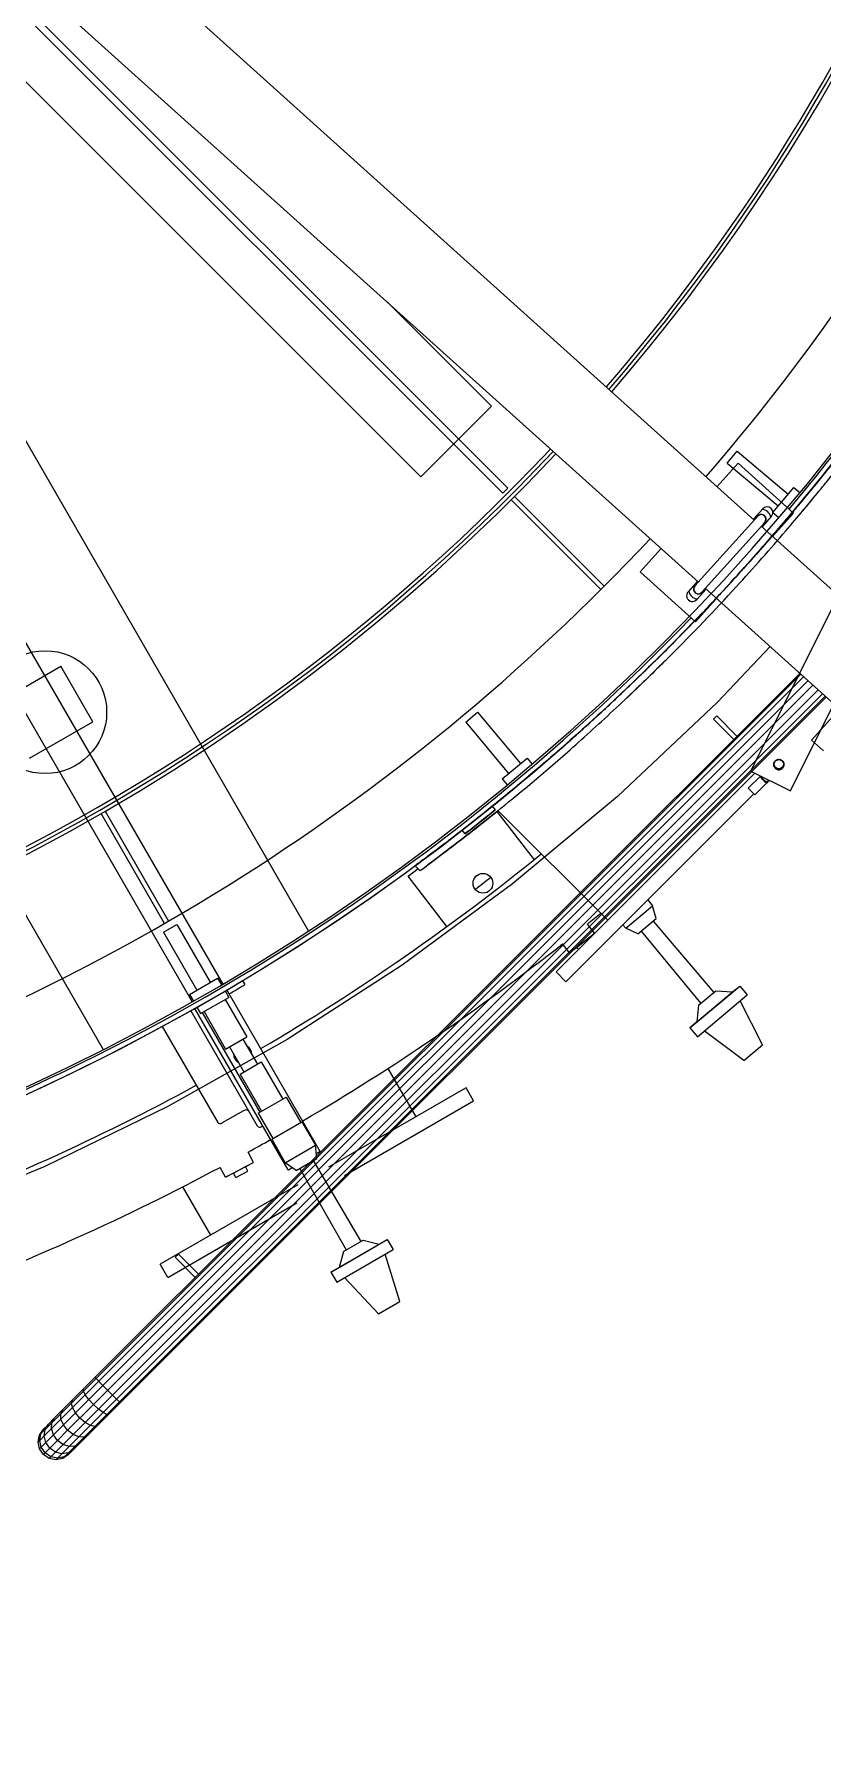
# Model space of a CAD drawing. Header units: metres. Extents: x 0 to 63075, y 0 to 44550.
# Drawn here: x 58560.5 to 58722.5, y 38477.8 to 38827.2 of the extents above; entities that cross this region are included whole.
import ezdxf

# ---------------------------------------------------------------- set-up
doc = ezdxf.new("R2010")
doc.units = ezdxf.units.M
doc.header["$LTSCALE"] = 75
for name, color, linetype in [('GSB', 7, 'Continuous'), ('ML6', 1, 'Continuous'), ('SDM', 7, 'Continuous'), ('SL1', 8, 'Continuous')]:
    doc.layers.add(name, color=color, linetype=linetype)
doc.styles.add('ROMANS', font='ROMANS.SHX')
doc.dimstyles.new('75___1-75', dxfattribs={"dimscale": 75, "dimtxt": 2.5, "dimasz": 2, "dimexe": 1.5, "dimexo": 1, "dimgap": 0.5, "dimtad": 1, "dimdec": 0, "dimzin": 12, "dimtxsty": 'ROMANS', "dimcen": 0, "dimclrd": 256, "dimclre": 256, "dimclrt": 3, "dimazin": 3, "dimtfac": 1, "dimtdec": 0, "dimtmove": 0, "dimatfit": 0, "dimfxl": 1, "dimlwd": -1, "dimlwe": -1, "dimarcsym": 0})

# ---------------------------------------------------------------- blocks, each defined once
blk = doc.blocks.new('A$C6bae614f')
at = {"layer": 'SL1'}
for p, q in [((402908.3, 34695.8), (405112.9, 32710.6)), ((405036.4, 32625.7), (402831.8, 34610.8)), ((404656.9, 32769.9), (403028.4, 34398.5)), ((403041, 34405.6), (404386.1, 32075.6)), ((402999.1, 34381.4), (404344.3, 32051.4)), ((403241.2, 34334.2), (404503.3, 32148.2)), ((402960.8, 34172.3), (404222.8, 31986.3)), ((404769.1, 32747.4), (403575, 33941.6)), ((403710.2, 33819.9), (404775.9, 32754.2)), ((404611.8, 33008), (404753.4, 32866.4)), ((404753.4, 32866.4), (404656.9, 32769.9)), ((405061.9, 32756.6), (405090.6, 32788.4)), ((405075.6, 32788.6), (405089.3, 32804.9)), ((405075.6, 32788.6), (405145.6, 32729.9)), ((405089.3, 32804.9), (405159.3, 32746.2)), ((405090.6, 32788.4), (405166.4, 32720.2)), ((405203.3, 32767.6), (405203.3, 32767.5)), ((405203.3, 32767.5), (405203.3, 32767.5)), ((404775.9, 32754.2), (404769.1, 32747.4)), ((404903.2, 32615.6), (404780.5, 32738.3)), ((404785, 32742.8), (404907.7, 32620.1)), ((405108.3, 32367.1), (405294.9, 32742.3)), ((405138.1, 32721), (405166.7, 32755.1)), ((405166.7, 32755.1), (405175.1, 32748.1)), ((405197.2, 32760.1), (405195.3, 32757.7)), ((405031.6, 32620.4), (405117.7, 32715.9)), ((405124.5, 32726), (405111.7, 32711.7)), ((405123.6, 32701), (405136.4, 32715.3)), ((405166.4, 32720.2), (405137.7, 32688.3)), ((405138.1, 32721), (405146.5, 32714)), ((405162.3, 32340.2), (405348.9, 32715.4)), ((405127.1, 32707.4), (405041.1, 32611.9)), ((405122.3, 32702.1), (405298.7, 32543.3)), ((405156.1, 32710.6), (405153.7, 32707.8)), ((404956.7, 32639.8), (404985.4, 32671.6)), ((405032.5, 32571.5), (404956.7, 32639.8)), ((405035.2, 32626.8), (405022.4, 32612.6)), ((405061.2, 32603.4), (405032.5, 32571.5)), ((405034.3, 32601.9), (405047.1, 32616.1)), ((405045.9, 32617.2), (405222.3, 32458.4)), ((405190.9, 32409.6), (405343.9, 32579.5)), ((405134.4, 32537.5), (405062.3, 32460.9)), ((404078.3, 32460.5), (404164.9, 32510.5)), ((404208.5, 32434.8), (404164.9, 32510.5)), ((404137.8, 31442.5), (405186.2, 32490.8)), ((404141.9, 31457.8), (405180.3, 32496.1)), ((404143.2, 31466.6), (405176.4, 32499.7)), ((404156.3, 31482.3), (405175, 32500.9)), ((404228.8, 31520.3), (405193.1, 32484.6)), ((405200.1, 32478.3), (404151, 31429.2)), ((404160.2, 31427.3), (405206, 32473)), ((405209.9, 32469.5), (404167.5, 31427.1)), ((404177.2, 31434.1), (405211.3, 32468.2)), ((405062.3, 32460.9), (404926, 32332.6)), ((404718.3, 32433.9), (404734.6, 32447.6)), ((404734.6, 32447.6), (404793.3, 32377.7)), ((405061.5, 32442.7), (405057, 32438.2)), ((405057, 32438.2), (405084.7, 32410.6)), ((405089.2, 32415.1), (405061.5, 32442.7)), ((404121.9, 32384.8), (404208.5, 32434.8)), ((404718.3, 32433.9), (404777, 32364)), ((405207.5, 32394.7), (405190.9, 32409.6)), ((404768.1, 32356.5), (404802.2, 32385.1)), ((404802.2, 32385.1), (404809.2, 32376.8)), ((404812.6, 32367.1), (404815.5, 32369.6)), ((405108.3, 32367.1), (405162.3, 32340.2)), ((405142, 32372.2), (405141.2, 32371.4)), ((405142, 32372.2), (405145, 32369.2)), ((405151.1, 32381.3), (405150.9, 32381)), ((405152.7, 32379.1), (405150.9, 32381)), ((404768.1, 32356.5), (404775.2, 32348.2)), ((404841.8, 32092.5), (405113.7, 32364.4)), ((405104.7, 32343.7), (405120.8, 32359.8)), ((405104.7, 32343.7), (405113.6, 32334.9)), ((405113.6, 32334.9), (405129.6, 32350.9)), ((405120.8, 32359.8), (405121.5, 32360.5)), ((405124.8, 32355), (405125.3, 32355.4)), ((405132.8, 32354.1), (405129.6, 32350.9)), ((405132.8, 32354.1), (405133.3, 32354.6)), ((404754.6, 32319.1), (404758.6, 32314.1)), ((404755.7, 32320), (404755.7, 32320)), ((404755.7, 32320), (404755.7, 32320)), ((404763.1, 32326), (404763.1, 32326)), ((404926, 32332.6), (404782.2, 32212.8)), ((404855.2, 32079), (405112.3, 32336.1)), ((404306.5, 32158.8), (404219.7, 32309.1)), ((404225.2, 32312.3), (404312, 32162)), ((404761, 32312), (404811.7, 32245.9)), ((404912.5, 32163.2), (404762.4, 32313.2)), ((404717.4, 32281.5), (404713.5, 32286.5)), ((404639.8, 32223.6), (404653.1, 32233.8)), ((404649.1, 32237.7), (404655.9, 32230.9)), ((404782.2, 32212.8), (404631.4, 32101.8)), ((404692.7, 32154.6), (404639.8, 32223.6)), ((404937.3, 32152.4), (404973.9, 32183.1)), ((404967.2, 32191), (404973.9, 32183.1)), ((404978.8, 32165.5), (404973.9, 32183.1)), ((404304.9, 32146.7), (404323.3, 32157.4)), ((404323.3, 32157.4), (404369, 32078.3)), ((404894.6, 32145.3), (404884.8, 32158)), ((404933.3, 32157.1), (404937.3, 32152.4)), ((404953.8, 32144.5), (404978.8, 32165.5)), ((404974.4, 32161.9), (405057.5, 32064.3)), ((404304.9, 32146.7), (404350.5, 32067.6)), ((404860.1, 32118.5), (404894.6, 32145.3)), ((404869.8, 32126.1), (404884.9, 32137.7)), ((404884.9, 32137.7), (404894.6, 32145.3)), ((404885.8, 32136.5), (404884.9, 32137.7)), ((404953.8, 32144.5), (404937.3, 32152.4)), ((404958.1, 32148.1), (405039.8, 32049.4)), ((404860.1, 32118.5), (404850.5, 32130.7)), ((404869.8, 32126.1), (404860.1, 32118.5)), ((404872.3, 32123), (404869.8, 32126.1)), ((404631.4, 32101.8), (404474.2, 32000.2)), ((404841.8, 32092.5), (404855.2, 32079)), ((404340.5, 32061.8), (404379, 32084.1)), ((404379, 32084.1), (404384.5, 32074.6)), ((404389.2, 32066.4), (404394.3, 32057.6)), ((404519.5, 31847), (404391.9, 32068)), ((404413.1, 32080.5), (404416.2, 32075.2)), ((405024.8, 32016), (405092.9, 32073.2)), ((405034.5, 32024.2), (405083.2, 32065.1)), ((405036.7, 32046.8), (405060.5, 32066.8)), ((405060.5, 32066.8), (405083.2, 32065.1)), ((405083.2, 32065.1), (405092.9, 32073.2)), ((405092.9, 32073.2), (405103.1, 32061.1)), ((404340.5, 32061.8), (404345.9, 32052.4)), ((404433.6, 31881.4), (404342.4, 32039.5)), ((404475.5, 31821.6), (404347.9, 32042.6)), ((404350.7, 32044.1), (404355.7, 32035.4)), ((404355.7, 32035.4), (404394.3, 32057.6)), ((404389.5, 32054.9), (404419, 32003.7)), ((405036.7, 32046.8), (405034.5, 32024.2)), ((405035, 32003.9), (405103.1, 32061.1)), ((405124.3, 31992.8), (405093.6, 32053.1)), ((404303.5, 32017.9), (404379.4, 31886.4)), ((404437.2, 31900.7), (404358.5, 32037)), ((404360.5, 32038.2), (404390.1, 31987)), ((405034.5, 32024.2), (405024.8, 32016)), ((404474.2, 32000.2), (404311.2, 31908.2)), ((404390.1, 31987), (404419, 32003.7)), ((404413.7, 32000.6), (404433.6, 31966.3)), ((405024.8, 32016), (405035, 32003.9)), ((405098.6, 31971.2), (405044.5, 32011.9)), ((404222.8, 31986.3), (404222.8, 31986.3)), ((404395.3, 31990), (404415.1, 31955.7)), ((404401.8, 31977), (404402.2, 31978.2)), ((404404, 31974.8), (404401.8, 31977)), ((404404.3, 31974.4), (404404, 31974.8)), ((404422.5, 31985.5), (404422.8, 31985.2)), ((404422.8, 31985.2), (404425, 31983)), ((404425, 31983), (404424.7, 31981.8)), ((405098.6, 31971.2), (405124.3, 31992.8)), ((404409.9, 31952.6), (404438.8, 31969.3)), ((404409.9, 31952.6), (404439.2, 31901.9)), ((404438.8, 31969.3), (404468.1, 31918.6)), ((404611.7, 31960.3), (404649.9, 31894.2)), ((404711.5, 31929.7), (404530.6, 31825.3)), ((404718.7, 31933.9), (404711.5, 31929.7)), ((404729, 31916), (404718.7, 31933.9)), ((404311.2, 31908.2), (404142.8, 31826.3)), ((404414.5, 31902.6), (404385.5, 31885.9)), ((404434.6, 31899.2), (404472.7, 31921.2)), ((404472.7, 31921.2), (404492.7, 31886.6)), ((404552.6, 31814.2), (404729, 31916)), ((404434.6, 31899.2), (404454.6, 31864.6)), ((404439.7, 31880.9), (404440.9, 31881.5)), ((404453, 31863.7), (404494.3, 31887.5)), ((404494.3, 31887.5), (404513, 31855.3)), ((404453, 31863.7), (404471.6, 31831.4)), ((404471.6, 31831.4), (404513, 31855.3)), ((404514.7, 31837.1), (404513, 31855.3)), ((404389.7, 31811.5), (404428.3, 31831.8)), ((404417.4, 31826.1), (404428.3, 31831.8)), ((404428.3, 31831.8), (404420.9, 31846)), ((404486.5, 31820.8), (404471.6, 31831.4)), ((404486.5, 31820.8), (404514.7, 31837.1)), ((404509.8, 31834.3), (404574.7, 31723.7)), ((404515.1, 31844.5), (404514.1, 31843.9)), ((404519.5, 31847), (404515.1, 31844.5)), ((404142.8, 31826.3), (403969.9, 31754.7)), ((404389.7, 31811.5), (404382.4, 31825.1)), ((404400.6, 31817.2), (404389.7, 31811.5)), ((404400.6, 31817.2), (404417.4, 31826.1)), ((404403.9, 31811.1), (404400.6, 31817.2)), ((404403.9, 31811.1), (404420.6, 31819.9)), ((404420.6, 31819.9), (404417.4, 31826.1)), ((404475.5, 31821.6), (404476.7, 31822.3)), ((404476.7, 31822.3), (404480.9, 31824.8)), ((404491.3, 31823.6), (404554.7, 31712.2)), ((404488.8, 31801.1), (404300.7, 31692.6)), ((404331.3, 31798.4), (404369.5, 31732.3)), ((404311, 31674.7), (404487.3, 31776.5)), ((404534.1, 31681.9), (404611.1, 31726.4)), ((404545.1, 31688.3), (404600.1, 31720.1)), ((404551.2, 31710.2), (404578.1, 31725.7)), ((404578.1, 31725.7), (404600.1, 31720.1)), ((404600.1, 31720.1), (404611.1, 31726.4)), ((404611.1, 31726.4), (404619, 31712.7)), ((404311, 31674.7), (404300.7, 31692.6)), ((404325.4, 31706.6), (404320.9, 31702.2)), ((404320.9, 31702.2), (404348.5, 31674.5)), ((404353, 31679), (404325.4, 31706.6)), ((404542.1, 31668.2), (404619, 31712.7)), ((404551.2, 31710.2), (404545.1, 31688.3)), ((404628.1, 31641.8), (404608.3, 31706.5)), ((404545.1, 31688.3), (404534.1, 31681.9)), ((404534.1, 31681.9), (404542.1, 31668.2)), ((404599, 31624.9), (404552.8, 31674.4)), ((404599, 31624.9), (404628.1, 31641.8)), ((404212.9, 31536.3), (404211.6, 31537.6)), ((404222.2, 31526.9), (404212.9, 31536.3)), ((404179.4, 31502.7), (404180.9, 31506.9)), ((404195.7, 31519.1), (404195.9, 31521.8)), ((404198.2, 31514.1), (404195.7, 31519.1)), ((404203, 31507.6), (404198.2, 31514.1)), ((404209.3, 31500.8), (404203, 31507.6)), ((404209.3, 31500.8), (404228.8, 31520.3)), ((404235.4, 31513.7), (404222.2, 31526.9)), ((404241, 31508.1), (404235.4, 31513.7)), ((404244.8, 31504.4), (404241, 31508.1)), ((404246.1, 31503.1), (404244.8, 31504.4)), ((404156.3, 31482.3), (404147.9, 31473.9)), ((404152.5, 31475.8), (404156.3, 31482.3)), ((404164.7, 31488.1), (404167.5, 31493.5)), ((404164.9, 31480.8), (404164.7, 31488.1)), ((404174, 31465.5), (404209.3, 31500.8)), ((404180.7, 31496.6), (404179.4, 31502.7)), ((404184.6, 31489.3), (404180.7, 31496.6)), ((404190.7, 31482.2), (404184.6, 31489.3)), ((404197.8, 31476.1), (404190.7, 31482.2)), ((404216.2, 31494.4), (404209.3, 31500.8)), ((404222.6, 31489.7), (404216.2, 31494.4)), ((404227.6, 31487.2), (404222.6, 31489.7)), ((404230.4, 31487.3), (404227.6, 31487.2)), ((404133.7, 31449.6), (404135.6, 31459)), ((404135.6, 31459), (404140.9, 31466.9)), ((404137.5, 31460.9), (404135.6, 31459)), ((404135.8, 31451.7), (404137.5, 31460.9)), ((404135.8, 31451.7), (404141.9, 31457.8)), ((404137.5, 31460.9), (404142.7, 31468.6)), ((404137.5, 31460.9), (404143.2, 31466.6)), ((404142.7, 31468.6), (404140.9, 31466.9)), ((404141.9, 31457.8), (404143.2, 31466.6)), ((404144.2, 31448.9), (404141.9, 31457.8)), ((404142.7, 31468.6), (404147.9, 31473.9)), ((404143.2, 31466.6), (404147.9, 31473.9)), ((404151.8, 31467.7), (404152.5, 31475.8)), ((404154.5, 31459.2), (404151.8, 31467.7)), ((404160.1, 31451.6), (404154.5, 31459.2)), ((404160.1, 31451.6), (404174, 31465.5)), ((404168.2, 31472.9), (404164.9, 31480.8)), ((404174, 31465.5), (404168.2, 31472.9)), ((404181.4, 31459.7), (404174, 31465.5)), ((404189.3, 31456.4), (404181.4, 31459.7)), ((404202, 31459), (404196.6, 31456.2)), ((404205.1, 31472.2), (404197.8, 31476.1)), ((404211.2, 31470.8), (404205.1, 31472.2)), ((404215.4, 31472.4), (404211.2, 31470.8)), ((404135.8, 31451.7), (404133.7, 31449.6)), ((404135.6, 31440.3), (404133.7, 31449.6)), ((404137.8, 31442.5), (404135.6, 31440.3)), ((404140.9, 31432.4), (404135.6, 31440.3)), ((404137.8, 31442.5), (404135.8, 31451.7)), ((404143.1, 31434.6), (404137.8, 31442.5)), ((404143.1, 31434.6), (404140.9, 31432.4)), ((404143.1, 31434.6), (404160.1, 31451.6)), ((404151, 31429.2), (404143.1, 31434.6)), ((404149.6, 31441.1), (404144.2, 31448.9)), ((404157.4, 31435.7), (404149.6, 31441.1)), ((404166.3, 31433.4), (404157.4, 31435.7)), ((404167.7, 31446), (404160.1, 31451.6)), ((404175.1, 31434.7), (404166.3, 31433.4)), ((404176.2, 31443.3), (404167.7, 31446)), ((404182.4, 31439.4), (404175.1, 31434.7)), ((404184.3, 31443.9), (404176.2, 31443.3)), ((404190.8, 31447.8), (404184.3, 31443.9)), ((404196.6, 31456.2), (404189.3, 31456.4)), ((404148.8, 31427.1), (404140.9, 31432.4)), ((404151, 31429.2), (404148.8, 31427.1)), ((404158.1, 31425.2), (404148.8, 31427.1)), ((404160.2, 31427.3), (404151, 31429.2)), ((404160.2, 31427.3), (404158.1, 31425.2)), ((404167.5, 31427.1), (404158.1, 31425.2)), ((404169.4, 31429), (404160.2, 31427.3)), ((404175.4, 31432.4), (404167.5, 31427.1)), ((404177.2, 31434.1), (404169.4, 31429)), ((404175.4, 31432.4), (404177.2, 31434.1))]:
    blk.add_line(p, q, dxfattribs=at)
for centre, radius in [((404143.3, 32447.8), 84.1), ((405146.4, 32376.6), 6.25), ((404741.9, 32213.7), 13.5)]:
    blk.add_circle(centre, radius, dxfattribs=at)
for centre, radius, start, end in [((402870.1, 34653.3), 3000, 163.8139, 17.1637), ((402870.1, 34653.3), 2990.5, 163.7611, 17.2199), ((402870.1, 34653.3), 2705, 166.2755, 316.7875), ((402870.1, 34653.3), 2705, 319.2087, 13.7207), ((402870.1, 34653.3), 3000, 176.0693, 316.0879), ((402870.1, 34653.3), 2695.2, 319.2131, 359.9475), ((402870.1, 34653.3), 2700, 319.211, 359.9476), ((402870.1, 34653.3), 3000, 319.9083, 349.4572), ((402870.1, 34653.3), 2993.5, 319.9125, 344.4688), ((402870.1, 34653.3), 2878.5, 319.1358, 342.789), ((402870.1, 34653.3), 2695.2, 270.0487, 316.7831), ((402870.1, 34653.3), 2700, 270.0486, 316.7853), ((402974.5, 34568.9), 2865.7, 321.0552, 321.6437), ((402936.5, 34597.9), 2923, 319.8577, 320.5043), ((405122.4, 32711.7), 6.74, 298.3235, 157.6728), ((405122.4, 32711.7), 6.35, 316.1098, 139.8865), ((405122.4, 32711.7), 6.35, 317.9981, 137.9981), ((405122.4, 32711.7), 13.5, 11.6175, 84.3787), ((405130.4, 32720.6), 8, 317.9981, 137.9981), ((402870.1, 34653.3), 2878.5, 287.0088, 316.8605), ((405036.4, 32616.1), 6.74, 118.3235, 337.6728), ((405028.3, 32607.2), 8, 137.9981, 317.9981), ((405036.4, 32616.1), 13.5, 191.6175, 264.3787), ((405036.4, 32616.1), 6.35, 136.1098, 319.8865), ((405036.4, 32616.1), 6.35, 137.9981, 317.9981), ((402870.1, 34653.3), 2993.5, 286.4773, 316.0838), ((402926.9, 34587.4), 2913, 310.4466, 310.6738), ((405146.5, 32376), 7.07, 131.4501, 153.4989), ((403120.8, 34343.4), 2601.3, 308.9383, 309.1433), ((403074, 34402.6), 2676.8, 309.1849, 309.3246), ((402870.1, 34653.3), 3006.4, 307.9138, 308.9187), ((402870.1, 34653.3), 3092.8, 300.4687, 309.1246), ((403156.5, 34263.6), 2516.4, 306.3831, 306.6325), ((402870.1, 34653.3), 3075, 307.2466, 307.7497), ((402870.1, 34653.3), 3207.1, 308.918, 309.3346), ((402870.1, 34653.3), 3207.1, 300.4519, 308.1351), ((403294.1, 33918.6), 2158.1, 300.6739, 301.3275), ((404413.4, 31980), 12.4, 179.0425, 240.8118), ((404413.4, 31980), 10.8, 200.6823, 208.7154), ((404413.4, 31980), 12.4, 359.1852, 60.953), ((404413.4, 31980), 10.8, 20.8268, 28.7154), ((402870.1, 34653.3), 3092.8, 290.1952, 298.5864), ((402870.1, 34653.3), 3207.1, 298.918, 299.5444), ((402870.1, 34653.3), 3207.1, 290.3916, 298.1351)]:
    blk.add_arc(centre, radius, start, end, dxfattribs=at)
for centre, major_axis, ratio, start_param, end_param in [((405142.1, 32381), (-4.42, -4.42), 0.302029, 0.676906, 0.864629), ((405142.1, 32381), (-4.42, -4.42), 0.302029, 2.276963, 2.334974), ((405125.2, 32355.4), (4.42, -4.42), 0.086824, 3.141593, 4.712389), ((405125.2, 32355.4), (-4.42, 4.42), 0.086824, 0, 1.570796), ((405128.4, 32358.6), (4.42, -4.42), 0.704416, 3.870248, 4.712389), ((405125.2, 32355.4), (4.42, -4.42), 0.086824, 4.712389, 6.283185), ((405125.2, 32355.4), (-4.42, 4.42), 0.086824, 1.570796, 3.141593), ((405128.4, 32358.6), (4.42, -4.42), 0.704416, 4.712389, 6.283185), ((404416.6, 31898.9), (5.2, 3), 0.707107, 0, 1.570796), ((404383.8, 31888.9), (-4.33, -2.5), 0.707107, 0, 1.570796), ((404438, 31883.9), (-4.33, -2.5), 0.707107, 0, 1.570796)]:
    blk.add_ellipse(centre, major_axis=major_axis, ratio=ratio, start_param=start_param, end_param=end_param, dxfattribs=at)
for points, knots in [([(404655.9, 32230.9), (404655.4, 32230.6), (404665.1, 32237.6), (404683.6, 32251.6), (404692.9, 32258.6), (404704.4, 32267.4), (404717.5, 32277.6), (404730.7, 32287.8), (404745.5, 32299.5), (404761.1, 32312.1), (404788.3, 32334), (404821.6, 32361.8), (404857.3, 32393.1), (404877.6, 32411.1), (404898.8, 32430.2), (404920, 32449.9), (404941.2, 32469.7), (404962.4, 32490), (404982.7, 32510), (404987.8, 32515), (404992.8, 32520), (404997.9, 32525), (405028.1, 32555.2), (405059, 32587.4), (405088, 32619.1), (405112.2, 32645.5), (405135.3, 32671.6), (405156, 32695.9), (405172.7, 32715.3), (405187.9, 32733.6), (405201.3, 32750), (405204.6, 32754.1), (405207.9, 32758.1), (405211.1, 32762), (405230.2, 32785.7), (405246.9, 32807.2), (405259.9, 32824.2), (405270.7, 32838.3), (405279, 32849.4), (405284.4, 32856.6), (405288.7, 32862.4), (405291.2, 32865.8), (405292.1, 32867), (405292.3, 32867.3), (405292.4, 32867.4), (405292.4, 32867.4), (405292.4, 32867.5), (405290.7, 32865.1), (405287, 32860.1)], [-2716.5247, -2716.5247, -2716.5247, -2716.5247, -2546.740445, -2546.740445, -2546.740445, -2461.848318, -2461.848318, -2461.848318, -2376.95619, -2376.95619, -2376.95619, -2228.397524, -2228.397524, -2228.397524, -2143.506858, -2143.506858, -2143.506858, -2058.616192, -2058.616192, -2058.616192, -2037.393525, -2037.393525, -2037.393525, -1910.057526, -1910.057526, -1910.057526, -1803.944193, -1803.944193, -1803.944193, -1719.053527, -1719.053527, -1719.053527, -1697.83086, -1697.83086, -1697.83086, -1570.492669, -1570.492669, -1570.492669, -1464.37751, -1464.37751, -1464.37751, -1379.485382, -1379.485382, -1379.485382, -1358.26235, -1358.26235, -1358.26235, -1270.538437, -1270.538437, -1270.538437, -1270.538437]), ([(405285.5, 32874.1), (405285.6, 32874.2), (405285.6, 32874.2), (405285.6, 32874.2), (405285.6, 32874.3), (405281.9, 32869.2), (405274.1, 32858.6), (405267.5, 32849.9), (405258.1, 32837.4), (405246.3, 32822), (405236.8, 32809.7), (405225.8, 32795.6), (405213.8, 32780.6), (405210.8, 32776.8), (405207.7, 32773), (405204.6, 32769.1), (405185.6, 32745.5), (405162.6, 32717.8), (405136.6, 32687.9), (405115, 32662.9), (405091.3, 32636.4), (405066.6, 32609.9), (405046.9, 32588.7), (405026.5, 32567.5), (405006.5, 32547.2), (405001.5, 32542.1), (404996.6, 32537.1), (404991.5, 32532.1), (404961.3, 32501.8), (404929.1, 32471), (404897.4, 32441.9), (404871, 32417.7), (404844.9, 32394.7), (404820.6, 32374), (404801.2, 32357.3), (404782.9, 32342.1), (404766.5, 32328.7), (404762.4, 32325.4), (404758.5, 32322.2), (404754.6, 32319.1)], [-1368.181006, -1368.181006, -1368.181006, -1368.181006, -1358.276397, -1358.276397, -1358.276397, -1230.936874, -1230.936874, -1230.936874, -1124.820606, -1124.820606, -1124.820606, -1039.927591, -1039.927591, -1039.927591, -1018.704337, -1018.704337, -1018.704337, -891.367035, -891.367035, -891.367035, -785.252617, -785.252617, -785.252617, -700.361082, -700.361082, -700.361082, -679.138198, -679.138198, -679.138198, -551.800896, -551.800896, -551.800896, -445.686478, -445.686478, -445.686478, -360.794943, -360.794943, -360.794943, -339.882422, -339.882422, -339.882422, -339.882422]), ([(404754.6, 32319.1), (404781.8, 32341), (404815, 32368.6), (404850.5, 32399.9), (404870.9, 32417.8), (404892.1, 32436.9), (404913.3, 32456.6), (404934.5, 32476.4), (404955.7, 32496.7), (404976, 32516.7), (404981.1, 32521.7), (404986.1, 32526.7), (404991.2, 32531.7), (405021.4, 32561.9), (405052.2, 32594.1), (405081.3, 32625.8), (405105.5, 32652.3), (405128.5, 32678.4), (405149.3, 32702.6), (405165.9, 32722), (405181.1, 32740.3), (405194.5, 32756.8), (405197.9, 32760.9), (405201.1, 32764.9), (405204.3, 32768.8), (405223.4, 32792.4), (405240.1, 32814), (405253.1, 32831), (405264, 32845.1), (405272.2, 32856.1), (405277.6, 32863.4), (405281.9, 32869.2), (405284.4, 32872.6), (405285.3, 32873.8), (405285.5, 32874.1), (405285.6, 32874.2), (405285.6, 32874.2), (405285.6, 32874.2), (405285.6, 32874.2), (405285.5, 32874.1)], [340.120674, 340.120674, 340.120674, 340.120674, 488.132245, 488.132245, 488.132245, 573.02378, 573.02378, 573.02378, 657.915315, 657.915315, 657.915315, 679.138198, 679.138198, 679.138198, 806.4755, 806.4755, 806.4755, 912.589919, 912.589919, 912.589919, 997.481453, 997.481453, 997.481453, 1018.704337, 1018.704337, 1018.704337, 1146.043859, 1146.043859, 1146.043859, 1252.160128, 1252.160128, 1252.160128, 1337.053143, 1337.053143, 1337.053143, 1358.276397, 1358.276397, 1358.276397, 1368.632765, 1368.632765, 1368.632765, 1368.632765]), ([(405203.3, 32767.5), (405203.5, 32767.9), (405198.3, 32761.4), (405188, 32748.8), (405182.9, 32742.5), (405176.4, 32734.7), (405168.9, 32725.8), (405161.4, 32716.8), (405152.9, 32706.7), (405143.7, 32696.1), (405129.9, 32680.1), (405113.3, 32661.1), (405094.6, 32640.4), (405082.1, 32626.7), (405068.8, 32612.2), (405055, 32597.5), (405041.2, 32582.8), (405026.9, 32568), (405012.6, 32553.4), (405005.5, 32546.1), (404998.4, 32538.9), (404991.3, 32531.9), (404963.2, 32503.7), (404932.6, 32474.4), (404903.9, 32448), (404889.6, 32434.7), (404875.7, 32422.2), (404862.7, 32410.7), (404849.8, 32399.2), (404837.8, 32388.8), (404827.1, 32379.6), (404811.1, 32365.7), (404796.5, 32353.5), (404784.9, 32343.9), (404777.2, 32337.5), (404770.9, 32332.3), (404766.2, 32328.5), (404761.4, 32324.6), (404758.3, 32322.1), (404756.8, 32320.9), (404756, 32320.3), (404755.7, 32320), (404755.6, 32319.9)], [0, 0, 0, 0, 119.316927, 119.316927, 119.316927, 178.975391, 178.975391, 178.975391, 238.633855, 238.633855, 238.633855, 328.121173, 328.121173, 328.121173, 387.779385, 387.779385, 387.779385, 447.437597, 447.437597, 447.437597, 477.266703, 477.266703, 477.266703, 596.583126, 596.583126, 596.583126, 656.241338, 656.241338, 656.241338, 715.89955, 715.89955, 715.89955, 805.387246, 805.387246, 805.387246, 865.04571, 865.04571, 865.04571, 924.704173, 924.704173, 924.704173, 954.51524, 954.51524, 954.51524, 954.51524]), ([(405048.5, 32590.7), (405057.6, 32600.3), (405066.6, 32609.9), (405075.3, 32619.3), (405088.5, 32633.7), (405101.1, 32647.6), (405112.5, 32660.5), (405124, 32673.4), (405134.5, 32685.4), (405143.7, 32696.1), (405157.5, 32712.2), (405169.8, 32726.8), (405179.3, 32738.3), (405185.7, 32746), (405190.9, 32752.3), (405194.8, 32757.1), (405198.6, 32761.8), (405201.1, 32764.9), (405202.4, 32766.4), (405203, 32767.2), (405203.3, 32767.5), (405203.3, 32767.6)], [-1351.588477, -1351.588477, -1351.588477, -1351.588477, -1312.483684, -1312.483684, -1312.483684, -1252.825472, -1252.825472, -1252.825472, -1193.16726, -1193.16726, -1193.16726, -1103.679564, -1103.679564, -1103.679564, -1044.021101, -1044.021101, -1044.021101, -984.362637, -984.362637, -984.362637, -954.55157, -954.55157, -954.55157, -954.55157]), ([(405145.1, 32697.8), (405156.2, 32710.6), (405166, 32722.3), (405174, 32731.8), (405180.2, 32739.3), (405185.2, 32745.4), (405189, 32750), (405192, 32753.6), (405194.1, 32756.3), (405195.5, 32757.9)], [1632.888672, 1632.888672, 1632.888672, 1632.888672, 1706.874983, 1706.874983, 1706.874983, 1764.735269, 1764.735269, 1764.735269, 1810.969959, 1810.969959, 1810.969959, 1810.969959]), ([(404803, 32359), (404810.5, 32365.3), (404818.6, 32372.2), (404827.1, 32379.6), (404843.1, 32393.3), (404862.2, 32410), (404882.8, 32428.7), (404896.6, 32441.1), (404911, 32454.5), (404925.7, 32468.3), (404940.4, 32482.1), (404955.3, 32496.4), (404969.8, 32510.6), (404977.1, 32517.8), (404984.3, 32524.9), (404991.3, 32531.9), (404994.4, 32534.9), (404997.4, 32538), (405000.4, 32541)], [-1718.114291, -1718.114291, -1718.114291, -1718.114291, -1670.432955, -1670.432955, -1670.432955, -1580.945637, -1580.945637, -1580.945637, -1521.287426, -1521.287426, -1521.287426, -1461.629214, -1461.629214, -1461.629214, -1431.800108, -1431.800108, -1431.800108, -1419.040974, -1419.040974, -1419.040974, -1419.040974]), ([(405140.2, 32379.2), (405140.7, 32380.4), (405141.8, 32381.5), (405143, 32382.1), (405143.4, 32382.4), (405143.8, 32382.6), (405144.2, 32382.7), (405145.4, 32383.2), (405146.9, 32383.2), (405148.3, 32382.8), (405148.7, 32382.7), (405149.2, 32382.5), (405149.6, 32382.3), (405150.8, 32381.8), (405151.8, 32380.7), (405152.5, 32379.5), (405152.7, 32379.1), (405152.9, 32378.7), (405153.1, 32378.3), (405153.5, 32377), (405153.5, 32375.5), (405153.2, 32374.2), (405153.1, 32373.8), (405152.9, 32373.3), (405152.7, 32372.9), (405152.1, 32371.7), (405151.1, 32370.7), (405149.9, 32370), (405149.5, 32369.7), (405149.1, 32369.6), (405148.7, 32369.4), (405147.4, 32369), (405145.9, 32368.9), (405144.6, 32369.3), (405144.1, 32369.4), (405143.7, 32369.6), (405143.3, 32369.8), (405142.1, 32370.4), (405141, 32371.4), (405140.3, 32372.6), (405140.1, 32373), (405139.9, 32373.4), (405139.8, 32373.8), (405139.3, 32375.1), (405139.3, 32376.6), (405139.7, 32377.9), (405139.8, 32378.4), (405140, 32378.8), (405140.2, 32379.2)], [0, 0, 0, 0, 3.971049, 3.971049, 3.971049, 5.294732, 5.294732, 5.294732, 9.265371, 9.265371, 9.265371, 10.588918, 10.588918, 10.588918, 14.559558, 14.559558, 14.559558, 15.883104, 15.883104, 15.883104, 19.854153, 19.854153, 19.854153, 21.177836, 21.177836, 21.177836, 25.148885, 25.148885, 25.148885, 26.472567, 26.472567, 26.472567, 30.443207, 30.443207, 30.443207, 31.766754, 31.766754, 31.766754, 35.737394, 35.737394, 35.737394, 37.06094, 37.06094, 37.06094, 41.031989, 41.031989, 41.031989, 42.355672, 42.355672, 42.355672, 42.355672]), ([(405140.2, 32379.2), (405139.5, 32378), (405139.3, 32376.5), (405139.5, 32375.1), (405139.5, 32374.7), (405139.7, 32374.3), (405139.8, 32373.8), (405140.2, 32372.6), (405141.1, 32371.4), (405142.2, 32370.5), (405142.5, 32370.2), (405142.9, 32370), (405143.3, 32369.8), (405144.5, 32369.2), (405146, 32368.9), (405147.3, 32369.1), (405147.8, 32369.2), (405148.2, 32369.3), (405148.7, 32369.4), (405149.9, 32369.8), (405151.1, 32370.7), (405152, 32371.8), (405152.3, 32372.2), (405152.5, 32372.5), (405152.7, 32372.9), (405153.3, 32374.1), (405153.5, 32375.6), (405153.4, 32377), (405153.3, 32377.4), (405153.2, 32377.9), (405153.1, 32378.3), (405152.7, 32379.6), (405151.8, 32380.8), (405150.7, 32381.6), (405150.3, 32381.9), (405149.9, 32382.1), (405149.5, 32382.3), (405148.4, 32383), (405146.9, 32383.2), (405145.5, 32383), (405145.1, 32382.9), (405144.6, 32382.8), (405144.2, 32382.7), (405142.9, 32382.3), (405141.7, 32381.4), (405140.9, 32380.3), (405140.6, 32380), (405140.4, 32379.6), (405140.2, 32379.2)], [-42.355672, -42.355672, -42.355672, -42.355672, -38.384623, -38.384623, -38.384623, -37.06094, -37.06094, -37.06094, -33.0903, -33.0903, -33.0903, -31.766754, -31.766754, -31.766754, -27.796114, -27.796114, -27.796114, -26.472567, -26.472567, -26.472567, -22.501519, -22.501519, -22.501519, -21.177836, -21.177836, -21.177836, -17.206787, -17.206787, -17.206787, -15.883104, -15.883104, -15.883104, -11.912465, -11.912465, -11.912465, -10.588918, -10.588918, -10.588918, -6.618278, -6.618278, -6.618278, -5.294732, -5.294732, -5.294732, -1.323683, -1.323683, -1.323683, 0, 0, 0, 0]), ([(405139.4, 32376.6), (405139.4, 32376.1), (405139.4, 32375.6), (405139.5, 32375.1), (405139.5, 32374.7), (405139.7, 32374.3), (405139.8, 32373.8)], [2.614808, 2.614808, 2.614808, 2.614808, 3.977918, 3.977918, 3.977918, 5.300689, 5.300689, 5.300689, 5.300689]), ([(405141.1, 32371.5), (405141.5, 32371.1), (405141.8, 32370.8), (405142.2, 32370.5), (405142.5, 32370.2), (405142.9, 32370), (405143.3, 32369.8)], [7.956668, 7.956668, 7.956668, 7.956668, 9.280976, 9.280976, 9.280976, 10.604355, 10.604355, 10.604355, 10.604355]), ([(405146.9, 32383), (405146.4, 32383.1), (405146, 32383.1), (405145.5, 32383), (405145.1, 32382.9), (405144.6, 32382.8), (405144.2, 32382.7)], [34.469326, 34.469326, 34.469326, 34.469326, 35.7971, 35.7971, 35.7971, 37.121082, 37.121082, 37.121082, 37.121082]), ([(405145.9, 32369.1), (405146.4, 32369), (405146.9, 32369.1), (405147.3, 32369.1), (405147.8, 32369.2), (405148.2, 32369.3), (405148.7, 32369.4)], [13.255983, 13.255983, 13.255983, 13.255983, 14.583757, 14.583757, 14.583757, 15.907739, 15.907739, 15.907739, 15.907739]), ([(405151.7, 32380.7), (405151.4, 32381), (405151.1, 32381.3), (405150.7, 32381.6), (405150.3, 32381.9), (405149.9, 32382.1), (405149.5, 32382.3)], [29.170011, 29.170011, 29.170011, 29.170011, 30.494319, 30.494319, 30.494319, 31.817698, 31.817698, 31.817698, 31.817698]), ([(405151, 32370.8), (405151.4, 32371.1), (405151.7, 32371.4), (405152, 32371.8), (405152.3, 32372.2), (405152.5, 32372.5), (405152.7, 32372.9)], [18.562265, 18.562265, 18.562265, 18.562265, 19.88737, 19.88737, 19.88737, 21.211575, 21.211575, 21.211575, 21.211575]), ([(405153.4, 32375.6), (405153.4, 32376.1), (405153.4, 32376.5), (405153.4, 32377), (405153.3, 32377.4), (405153.2, 32377.9), (405153.1, 32378.3)], [23.86288, 23.86288, 23.86288, 23.86288, 25.191261, 25.191261, 25.191261, 26.514032, 26.514032, 26.514032, 26.514032]), ([(404754.6, 32319.1), (404750.9, 32316.1), (404747.2, 32313.1), (404743.4, 32310.1), (404740.3, 32307.6), (404737.2, 32305.1), (404734.1, 32302.7), (404727.3, 32297.3), (404720.3, 32291.8), (404713.3, 32286.3)], [0, 0, 0, 0, 0.270265, 0.270265, 0.270265, 0.498349, 0.498349, 0.498349, 1, 1, 1, 1]), ([(404713.4, 32286.5), (404717.2, 32289.4), (404721, 32292.3), (404724.7, 32295.3), (404727.9, 32297.8), (404731, 32300.2), (404734.1, 32302.7), (404740.9, 32308.1), (404747.9, 32313.6), (404754.8, 32319.2)], [0, 0, 0, 0, 0.270258, 0.270258, 0.270258, 0.498365, 0.498365, 0.498365, 1, 1, 1, 1]), ([(404755.7, 32320), (404755.3, 32319.7), (404761.9, 32324.9), (404774.4, 32335.2), (404775.4, 32336.1), (404776.5, 32337), (404777.6, 32337.9)], [-1909.06681, -1909.06681, -1909.06681, -1909.06681, -1789.749883, -1789.749883, -1789.749883, -1780.011741, -1780.011741, -1780.011741, -1780.011741]), ([(404742.4, 32309.3), (404723.5, 32294.2), (404706.3, 32280.9), (404692.3, 32270.1), (404678.1, 32259.3), (404667.1, 32251.1), (404659.8, 32245.7), (404654, 32241.4), (404650.6, 32238.9), (404649.5, 32238), (404649.3, 32237.8), (404649.1, 32237.7), (404649.1, 32237.7)], [-317.657167, -317.657167, -317.657167, -317.657167, -212.232537, -212.232537, -212.232537, -106.116269, -106.116269, -106.116269, -21.223254, -21.223254, -21.223254, 0, 0, 0, 0]), ([(404762.4, 32313.2), (404738.3, 32293.7), (404716.3, 32276.6), (404699, 32263.4), (404684.9, 32252.5), (404673.9, 32244.3), (404666.6, 32238.9), (404665.9, 32238.4), (404665.3, 32237.9), (404664.6, 32237.4)], [-341.823256, -341.823256, -341.823256, -341.823256, -212.230319, -212.230319, -212.230319, -106.115159, -106.115159, -106.115159, -95.915287, -95.915287, -95.915287, -95.915287]), ([(404758.6, 32314.1), (404754.9, 32311.1), (404751.1, 32308.1), (404747.4, 32305.2), (404744.3, 32302.6), (404741.1, 32300.2), (404738.1, 32297.7), (404731.3, 32292.3), (404724.3, 32286.8), (404717.3, 32281.4)], [0, 0, 0, 0, 0.270269, 0.270269, 0.270269, 0.498349, 0.498349, 0.498349, 1, 1, 1, 1]), ([(404717.4, 32281.5), (404721.2, 32284.4), (404724.9, 32287.4), (404728.7, 32290.3), (404731.9, 32292.8), (404735, 32295.3), (404738.1, 32297.7), (404744.8, 32303.1), (404751.8, 32308.7), (404758.7, 32314.3)], [0, 0, 0, 0, 0.270258, 0.270258, 0.270258, 0.498365, 0.498365, 0.498365, 1, 1, 1, 1]), ([(404649.1, 32237.7), (404648.6, 32237.4), (404658.3, 32244.4), (404676.8, 32258.4), (404686.1, 32265.4), (404697.6, 32274.1), (404710.8, 32284.4), (404711.6, 32285), (404712.5, 32285.8), (404713.5, 32286.5)], [0, 0, 0, 0, 169.78603, 169.78603, 169.78603, 254.679045, 254.679045, 254.679045, 260.439778, 260.439778, 260.439778, 260.439778])]:
    blk.add_open_spline(points, degree=3, knots=knots, dxfattribs=at)
for points in [[(404988.9, 32516.1), (404972.6, 32499.9), (404955.7, 32483.5), (404938.9, 32467.6)], [(404649.1, 32237.7), (404648.8, 32237.5), (404651.8, 32239.7), (404657.8, 32244.2)], [(404655.9, 32230.9), (404655.6, 32230.8), (404658.6, 32232.9), (404664.5, 32237.3)]]:
    blk.add_open_spline(points, degree=3, dxfattribs=at)
blk = doc.blocks.new('zw$15D4')
at = {"layer": 'ML6', "xscale": 0.2502808837766805, "yscale": 0.2502808837766805, "zscale": 0.2502808837766805}
blk.add_blockref('A$C6bae614f', (-85544.74, -3177.34), dxfattribs=at)

msp = doc.modelspace()

# ---------------------------------------------------------------- block references
at = {"layer": 'GSB', "xscale": 0.6000000000000068, "yscale": 0.6000000000000068, "zscale": 0.6000000000000068}
msp.add_blockref('zw$15D4', (49200, 35721.63), dxfattribs=at)

# ---------------------------------------------------------------- leaders
at = {"layer": 'SDM'}
msp.add_leader([(52766.71, 37891.88), (59453.13, 42438.72), (62243.43, 42438.72)], dimstyle='75___1-75', override={"dimtad": 0}, dxfattribs=at)

doc.saveas('drawing.dxf')
